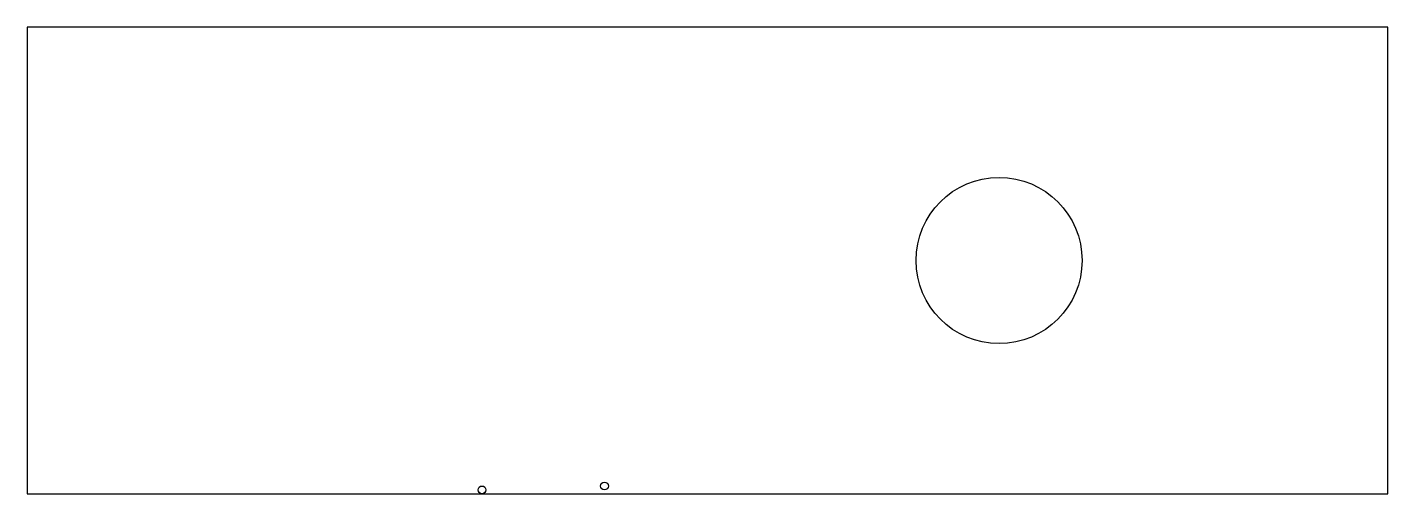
# Model space of a CAD drawing. Header units: millimetres. Extents: x -125 to 50, y -30 to 30.
import ezdxf

# ---------------------------------------------------------------- set-up
doc = ezdxf.new("R2010")
doc.units = ezdxf.units.MM
doc.layers.get('0').update_dxf_attribs({"linetype": 'CONTINUOUS'})

msp = doc.modelspace()

# ---------------------------------------------------------------- linework, layer by layer
for p, q in [((50, 30), (-125, 30)), ((-125, 30), (-125, -30)), ((50, -30), (50, 30)), ((-125, -30), (50, -30))]:
    msp.add_line(p, q)
for centre, radius in [((0, 0), 10.68), ((-66.5, -29.5), 0.5), ((-50.75, -29), 0.5)]:
    msp.add_circle(centre, radius)

doc.saveas('drawing.dxf')
